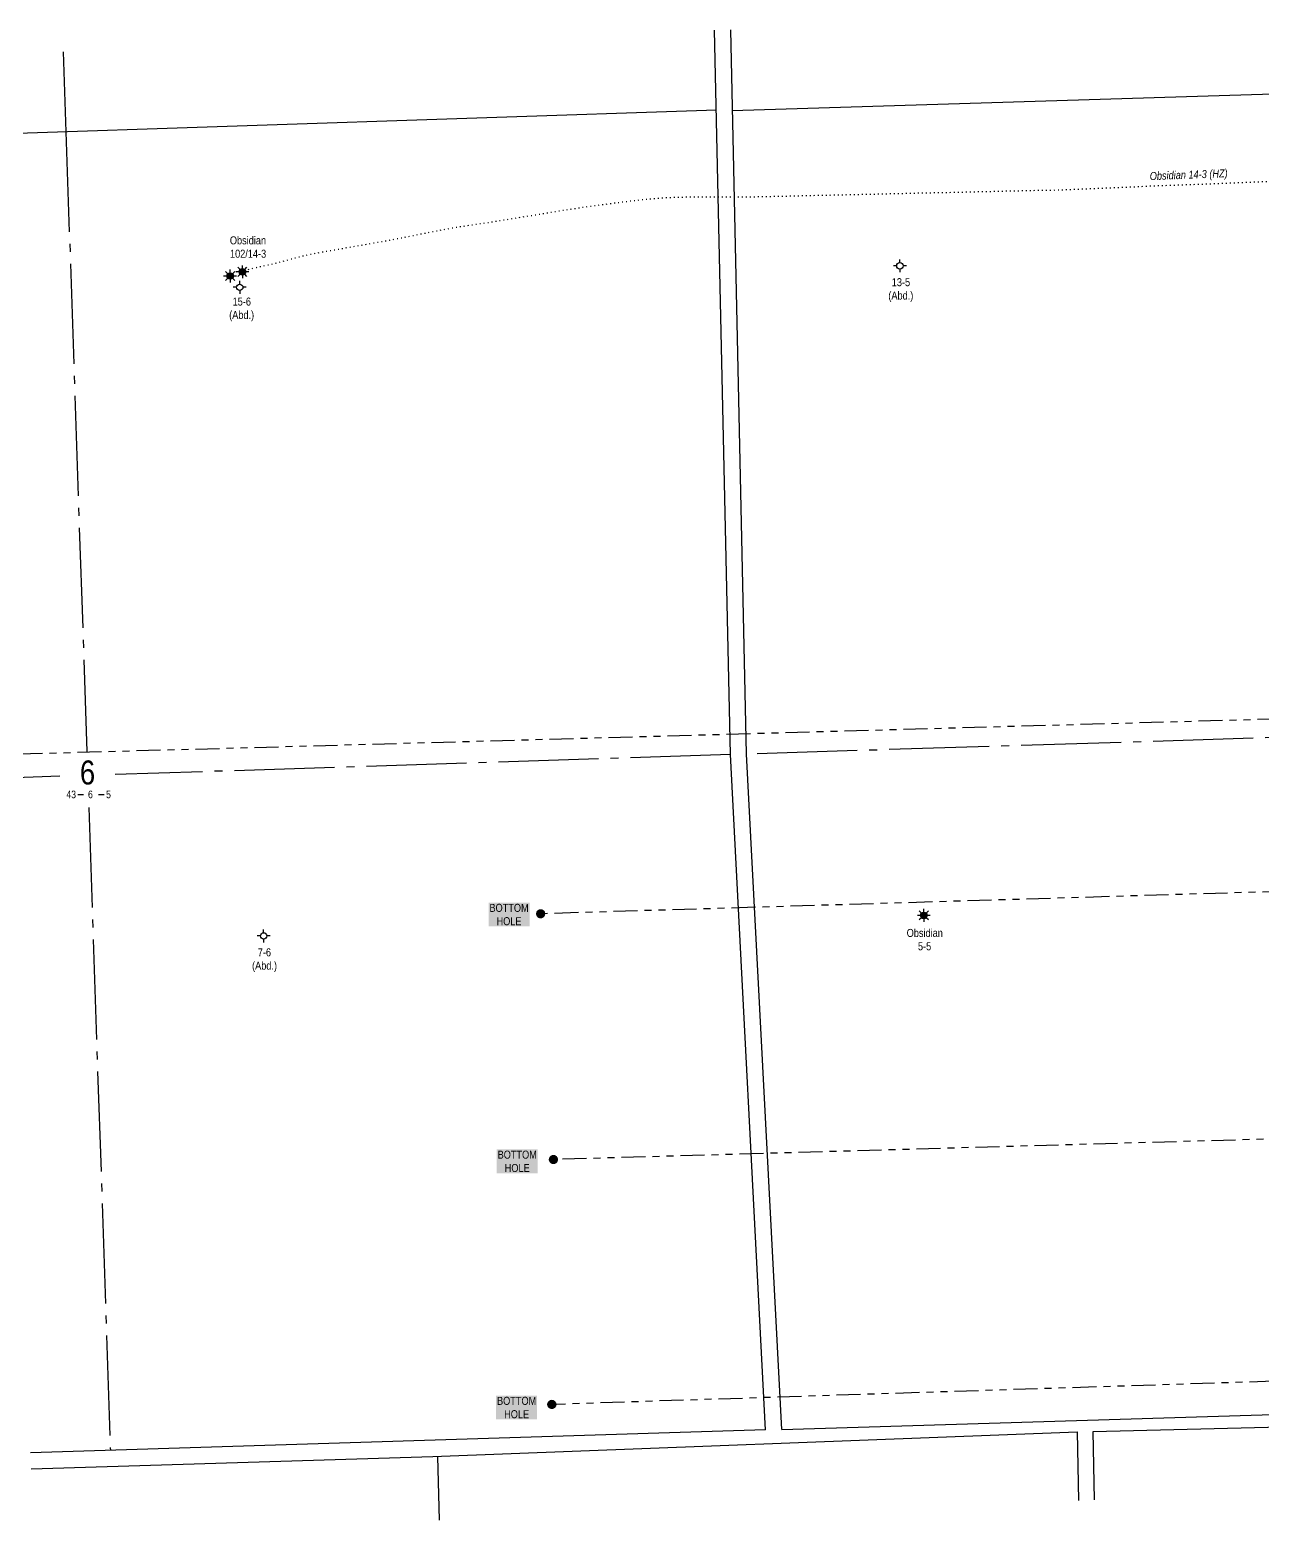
# Model space of a CAD drawing. Extents: x 640289 to 652763, y 5833822 to 5839625.
# Drawn here: x 644657 to 646197, y 5837524 to 5839386 of the extents above; entities that cross this region are included whole.
import ezdxf
from ezdxf.enums import TextEntityAlignment as Align

# ---------------------------------------------------------------- set-up
doc = ezdxf.new("R2010")
doc.units = 0
doc.header["$LTSCALE"] = 5
for name, pattern in [('foc-DOT', [1, 0.2, -0.8]), ('foc-DRILLPATH', [14.75, 6, -1.75, 1.75, -1.75, 1.75, -1.75]), ('foc-QUARTERLINE', [33, 25, -3, 2, -3])]:
    doc.linetypes.add(name, pattern=pattern)
for name, color, linetype in [('10', 1, 'Continuous'), ('9', 3, 'Continuous'), ('AS-DRILL-T', 8, 'Continuous'), ('DETAIL-HZ-Existing', 8, 'foc-DOT'), ('DRILL-T', 8, 'Continuous'), ('F-WS-S', 8, 'Continuous'), ('L-MON', 1, 'Continuous'), ('L-QSEC', 8, 'foc-QUARTERLINE'), ('L-SEC', 7, 'Continuous'), ('L-SECLBL', 7, 'Continuous'), ('L-SECQ', 8, 'foc-QUARTERLINE'), ('P-PDRILLPATH', 12, 'foc-DRILLPATH')]:
    doc.layers.add(name, color=color, linetype=linetype)
doc.styles.add('80L', font='ARIALN.TTF', dxfattribs={"height": 10})
doc.styles.add('SIMPLEX', font='ARIALN.TTF')

# ---------------------------------------------------------------- blocks, each defined once
blk = doc.blocks.new('L-SECLBL')
at = {"layer": '9', "color": 7}
for p, q in [((-5.1, -27.8), (-12.3, -27.8)), ((20.7, -27.8), (13.5, -27.8))]:
    blk.add_line(p, q, dxfattribs=at)
at = {"layer": '10', "color": 2, "style": 'SIMPLEX'}
blk.add_attdef('SEC', text='', height=30, dxfattribs=at).set_placement((0, 0), align=Align.MIDDLE)
at = {"layer": '10', "color": 5, "style": '80L'}
blk.add_attdef('TWP', text='', height=9.5, dxfattribs=at).set_placement((-14.4, -27.4), align=Align.MIDDLE_RIGHT)
blk.add_attdef('RGE', text='', height=9.5, dxfattribs=at).set_placement((3.6, -27.4), align=Align.MIDDLE_CENTER)
blk.add_attdef('MER', text='', height=9.5, dxfattribs=at).set_placement((23.2, -27.4), align=Align.MIDDLE_LEFT)
blk = doc.blocks.new('plbh')
at = {"layer": 'L-MON'}
h = blk.add_hatch(color=255, dxfattribs=at)
h.dxf.hatch_style = 1
edge = h.paths.add_edge_path()
edge.add_arc((0, 0), 1.16, 0, 360)
h = blk.add_hatch(color=256, dxfattribs=at)
h.dxf.hatch_style = 1
h.paths.add_polyline_path([(-0.96, 0, 1), (0.96, 0, 1)])
h.paths.add_polyline_path([(0.91, 0, -1), (-0.91, 0, -1)], flags=16)
h.paths.add_polyline_path([(0.45, 0, -1), (-0.45, 0, -1)], flags=0)
h = blk.add_hatch(color=256, dxfattribs=at)
h.dxf.hatch_style = 1
h.paths.add_polyline_path([(-0.45, 0, 1), (0.45, 0, 1)])
h.paths.add_polyline_path([(0.4, 0, -1), (-0.4, 0, -1)], flags=16)
at = {"layer": 'L-MON', "color": 240}
for radius in [0.96, 0.91, 0.45, 0.4]:
    blk.add_circle((0, 0), radius, dxfattribs=at)
blk = doc.blocks.new('GAS')
h = blk.add_hatch(color=255)
h.dxf.hatch_style = 1
edge = h.paths.add_edge_path()
edge.add_arc((0, 0), 0.9, 0, 360)
for p, q in [((-0.81, 0), (-1.62, 0)), ((-0.57, 0.57), (-1.14, 1.14)), ((0, 0.81), (0, 1.62)), ((0.57, 0.57), (1.14, 1.14)), ((1.62, 0), (0.81, 0)), ((-0.57, -0.57), (-1.14, -1.14)), ((0, -0.81), (0, -1.62)), ((1.14, -1.14), (0.57, -0.57))]:
    blk.add_line(p, q)
blk.add_circle((0, 0), 0.8)
blk = doc.blocks.new('GABD')
for p, q in [((-0.81, 0), (-1.62, 0)), ((0, 0.81), (0, 1.62)), ((1.62, 0), (0.81, 0)), ((0, -0.81), (0, -1.62))]:
    blk.add_line(p, q)
blk.add_circle((0, 0), 0.8)

msp = doc.modelspace()

# ---------------------------------------------------------------- linework, layer by layer
at = {"layer": 'DETAIL-HZ-Existing', "flags": 128}
msp.add_lwpolyline([(644907.002, 5839078.823), (644906.995, 5839078.753), (644907.025, 5839078.744), (644906.824, 5839078.758), (644906.369, 5839078.604), (644905.63, 5839078.562), (644905.338, 5839078.953), (644905.822, 5839079.498), (644906.422, 5839080.176), (644906.737, 5839081.026), (644906.591, 5839081.212), (644906.476, 5839080.708), (644906.462, 5839080.518), (644906.438, 5839080.317), (644906.384, 5839080.105), (644906.154, 5839079.438), (644905.98, 5839078.902), (644905.835, 5839078.388), (644905.675, 5839078.053), (644905.61, 5839078.211), (644905.503, 5839078.798), (644905.802, 5839079.478), (644905.939, 5839079.582), (644906.057, 5839079.675), (644906.183, 5839079.789), (644906.427, 5839080.016), (644906.866, 5839080.39), (644907.522, 5839080.849), (644908.418, 5839081.346), (644909.541, 5839081.92), (644910.913, 5839082.571), (644912.511, 5839083.319), (644914.32, 5839084.043), (644916.332, 5839084.683), (644918.567, 5839085.23), (644921.024, 5839085.693), (644923.713, 5839086.113), (644926.601, 5839086.57), (644929.665, 5839087.151), (644932.904, 5839087.888), (644936.251, 5839088.728), (644939.816, 5839089.614), (644943.562, 5839090.466), (644947.609, 5839091.317), (644951.884, 5839092.224), (644956.406, 5839093.229), (644961.135, 5839094.331), (644966.111, 5839095.539), (644971.255, 5839096.833), (644976.624, 5839098.293), (644982.229, 5839099.871), (644987.935, 5839101.461), (644993.89, 5839103.039), (645000.098, 5839104.554), (645006.529, 5839105.966), (645013.064, 5839107.251), (645019.93, 5839108.466), (645026.988, 5839109.677), (645034.212, 5839110.962), (645041.605, 5839112.323), (645049.189, 5839113.659), (645056.933, 5839114.98), (645064.866, 5839116.347), (645072.868, 5839117.736), (645074.002, 5839117.939), (645081.078, 5839119.2), (645089.338, 5839120.677), (645097.687, 5839122.186), (645098.95, 5839122.414), (645106.035, 5839123.715), (645114.521, 5839125.308), (645122.946, 5839126.94), (645131.589, 5839128.648), (645140.272, 5839130.367), (645149.013, 5839132.138), (645157.834, 5839133.921), (645166.757, 5839135.647), (645175.702, 5839137.294), (645184.748, 5839138.894), (645193.826, 5839140.425), (645203.057, 5839141.9), (645212.279, 5839143.305), (645221.612, 5839144.683), (645230.946, 5839146.042), (645240.397, 5839147.494), (645249.786, 5839149.014), (645259.244, 5839150.546), (645266.781, 5839151.771), (645306.931, 5839158.408), (645325.909, 5839161.474), (645344.962, 5839164.332), (645363.791, 5839166.984), (645382.694, 5839169.547), (645401.799, 5839171.987), (645420.9, 5839174.276), (645440.064, 5839176.107), (645459.249, 5839177.229), (645478.356, 5839177.617), (645497.475, 5839177.606), (645516.652, 5839177.637), (645535.767, 5839177.746), (645555.002, 5839177.868), (645574.274, 5839178.112), (645593.359, 5839178.56), (645612.643, 5839179.034), (645631.827, 5839179.525), (645650.884, 5839179.912), (645670.091, 5839180.304), (645689.256, 5839180.744), (645708.461, 5839181.196), (645727.656, 5839181.647), (645746.682, 5839182.084), (645765.766, 5839182.552), (645784.972, 5839182.963), (645804.2, 5839183.316), (645823.396, 5839183.747), (645842.609, 5839184.289), (645861.645, 5839184.705), (645880.85, 5839185.157), (645900.013, 5839185.648), (645919.041, 5839186.004), (645938.32, 5839186.318), (645957.409, 5839186.976), (645976.563, 5839187.816), (645995.59, 5839188.543), (646014.772, 5839189.404), (646033.895, 5839190.293), (646053.127, 5839191.166), (646072.182, 5839191.963), (646091.409, 5839192.686), (646110.588, 5839193.327), (646129.746, 5839194.017), (646148.942, 5839194.769), (646168.047, 5839195.557), (646187.231, 5839196.399), (646206.238, 5839197.125), (646225.322, 5839197.933), (646244.509, 5839198.664), (646263.731, 5839199.216), (646282.917, 5839199.617), (646302.135, 5839199.979), (646321.331, 5839200.401), (646340.526, 5839200.862), (646359.559, 5839201.378), (646378.751, 5839201.93), (646397.822, 5839202.508), (646417.032, 5839203.149), (646436.221, 5839203.801), (646455.401, 5839204.412), (646474.631, 5839205.024), (646493.714, 5839205.562), (646512.888, 5839206.033), (646531.93, 5839206.59), (646551.103, 5839207.12), (646570.367, 5839207.614), (646589.469, 5839208.163), (646608.73, 5839208.756), (646627.953, 5839209.268), (646647.144, 5839209.869), (646666.362, 5839210.552), (646685.552, 5839211.163), (646704.742, 5839211.794), (646723.912, 5839212.395), (646742.913, 5839212.99), (646762.185, 5839213.544), (646781.387, 5839214.096), (646800.59, 5839214.617), (646819.783, 5839215.139), (646838.986, 5839215.66), (646858.2, 5839216.152), (646877.401, 5839216.734), (646896.656, 5839217.207), (646915.858, 5839217.759), (646934.85, 5839218.644), (646954.058, 5839219.666), (646973.138, 5839220.614), (646992.238, 5839221.573), (647011.386, 5839222.603), (647030.555, 5839223.604), (647049.723, 5839224.615), (647068.901, 5839225.646), (647088.074, 5839226.497), (647107.292, 5839227.179), (647126.49, 5839227.861), (647145.678, 5839228.562), (647164.844, 5839229.332), (647184.06, 5839230.085), (647203.078, 5839230.751), (647222.099, 5839231.357), (647241.35, 5839231.92), (647260.553, 5839232.462), (647279.768, 5839232.914), (647298.992, 5839233.416), (647318.161, 5839234.036), (647337.362, 5839234.648), (647356.685, 5839235.173), (647375.918, 5839235.696), (647395.06, 5839236.256), (647414.193, 5839236.775), (647433.366, 5839237.296), (647452.558, 5839237.827), (647471.791, 5839238.35), (647491.113, 5839238.905), (647510.284, 5839239.496), (647529.524, 5839240.118), (647548.716, 5839240.67), (647567.821, 5839241.128), (647587.016, 5839241.57), (647606.191, 5839242.03), (647625.414, 5839242.543), (647644.696, 5839243.127), (647663.937, 5839243.699), (647683.198, 5839244.303), (647702.398, 5839244.914), (647721.622, 5839245.397), (647740.776, 5839245.877), (647759.961, 5839246.338), (647779.085, 5839246.837), (647798.104, 5839247.463), (647817.354, 5839248.086), (647836.534, 5839248.707), (647855.703, 5839249.368), (647874.993, 5839249.992), (647894.054, 5839250.6), (647913.076, 5839251.146), (647932.379, 5839251.651), (647951.552, 5839252.171), (647970.74, 5839252.863), (647989.959, 5839253.525), (648009.139, 5839254.136), (648028.35, 5839254.748), (648047.548, 5839255.089), (648063.944, 5839255.363)], dxfattribs=at)
at = {"layer": 'L-QSEC'}
for p, q in [((646350.332, 5838506.469), (645552.432, 5838481.491)), ((645166.296, 5837603.949), (645168.286, 5837524.389))]:
    msp.add_line(p, q, dxfattribs=at)
at = {"layer": 'L-SEC'}
for p, q in [((645532.324, 5838480.85), (645512.356, 5839385.821)), ((645552.427, 5838481.594), (645532.461, 5839386.433)), ((645534.254, 5839285.625), (647128.018, 5839334.991)), ((645514.561, 5839285.871), (643889.88, 5839231.939)), ((645576.17, 5837637.126), (645532.324, 5838480.85)), ((645596.279, 5837637.744), (645552.427, 5838481.594)), ((645596.279, 5837637.744), (647146.789, 5837685.43)), ((645985.343, 5837635.383), (646785.254, 5837654.113)), ((645576.17, 5837637.126), (644657.513, 5837608.482)), ((645160.486, 5837603.772), (645965.239, 5837634.911)), ((645965.239, 5837634.911), (645967.016, 5837549.166)), ((645987.118, 5837549.787), (645985.343, 5837635.383)), ((644658.19, 5837588.432), (645160.486, 5837603.772))]:
    msp.add_line(p, q, dxfattribs=at)
at = {"layer": 'L-SECQ'}
for p, q in [((644698.504, 5839358.808), (644701.874, 5839258.894)), ((644701.874, 5839258.894), (644727.982, 5838484.859)), ((645532.324, 5838480.85), (644763.445, 5838455.996)), ((644694.218, 5838453.759), (643914.064, 5838428.54)), ((644730.341, 5838414.92), (644757.436, 5837611.598))]:
    msp.add_line(p, q, dxfattribs=at)
at = {"layer": 'P-PDRILLPATH', "flags": 128}
for points in [[(647896.182, 5838228.083), (647787, 5838455), (647567, 5838563), (644131, 5838467)], [(647896.653, 5838213.091), (647547, 5838350), (645295, 5838282)], [(647897.281, 5838193.103), (647585, 5838040), (645311, 5837975)], [(647897.752, 5838178.112), (647743, 5837747), (645309, 5837669)]]:
    msp.add_lwpolyline(points, dxfattribs=at)

# ---------------------------------------------------------------- block references
at = {"layer": 'AS-DRILL-T', "xscale": 4.998555499999963, "yscale": 4.998555499999963, "zscale": 4.998555499999963}
for p in [(645743.923, 5839091.564), (644918.991, 5839064.709), (644948.866, 5838254.344)]:
    msp.add_blockref('GABD', p, dxfattribs=at)
at = {"layer": 'F-WS-S', "xscale": 4.999999999999939, "yscale": 4.999999999999939, "zscale": 4.999999999999939}
for p in [(644907.002, 5839078.823), (644922.338, 5839084.066), (645773.837, 5838279.975)]:
    msp.add_blockref('GAS', p, dxfattribs=at)
at = {"layer": 'L-MON', "xscale": 4.998555499999934, "yscale": 4.998555499999934, "zscale": 4.998555499999934}
for p in [(645295, 5838282), (645311, 5837975), (645309, 5837669)]:
    msp.add_blockref('plbh', p, dxfattribs=at)
at = {"layer": 'L-SECLBL', "xscale": 0.9997111, "yscale": 0.9997111, "zscale": 0.9997111}
msp.add_blockref('L-SECLBL', (644728.84, 5838458.555), dxfattribs=at).add_auto_attribs({'SEC': '6', 'TWP': '43', 'RGE': '6', 'MER': '5'})

# ---------------------------------------------------------------- texts
at = {"color": 14, "char_height": 9.9971, "attachment_point": 5, "style": '80L', "bg_fill": 1, "box_fill_scale": 1.15, "bg_fill_color": 255, "bg_fill_transparency": 0}
for insert in [(645255.524, 5838281.02), (645265.74, 5837972.686), (645265.017, 5837665.101)]:
    msp.add_mtext_dynamic_manual_height_columns('BOTTOM \\PHOLE', width=48.25143, gutter_width=189.945, heights=[0], dxfattribs=dict(at, insert=insert))
at = {"layer": 'DRILL-T', "insert": (646055.333, 5839208.585), "char_height": 9.99711, "attachment_point": 1, "rotation": 2.182629, "style": '80L'}
msp.add_mtext_dynamic_manual_height_columns('\\pi0.58906;{\\fArial Narrow|b0|i1|c0|p34;Obsidian 14-3 (HZ)}', width=96.84625, gutter_width=50, heights=[0], dxfattribs=at)
at = {"layer": 'DRILL-T', "char_height": 9.99711, "attachment_point": 1, "style": '80L'}
for s, width, insert in [('\\pi0.47925;Obsidian\\P\\pi0.67019;102/14-3', 44.7794, (644906.191, 5839128.367)), ('\\pi4.6915;13-5\\P\\pi0.39878;(Abd.)', 30.59795, (645729.071, 5839076.1)), ('\\pi4.7256;15-6\\P\\pi0.39878;(Abd.)', 30.59795, (644905.406, 5839051.886)), ('\\pi-1.0931;Obsidian\\P\\pi13.009;5-5', 41.63479, (645753.483, 5838263.093)), ('\\pi7.5591;7-6\\P\\pi0.39878;(Abd.)', 30.59795, (644934.014, 5838238.88))]:
    msp.add_mtext_dynamic_manual_height_columns(s, width=width, gutter_width=50, heights=[0], dxfattribs=dict(at, insert=insert))

doc.saveas('drawing.dxf')
